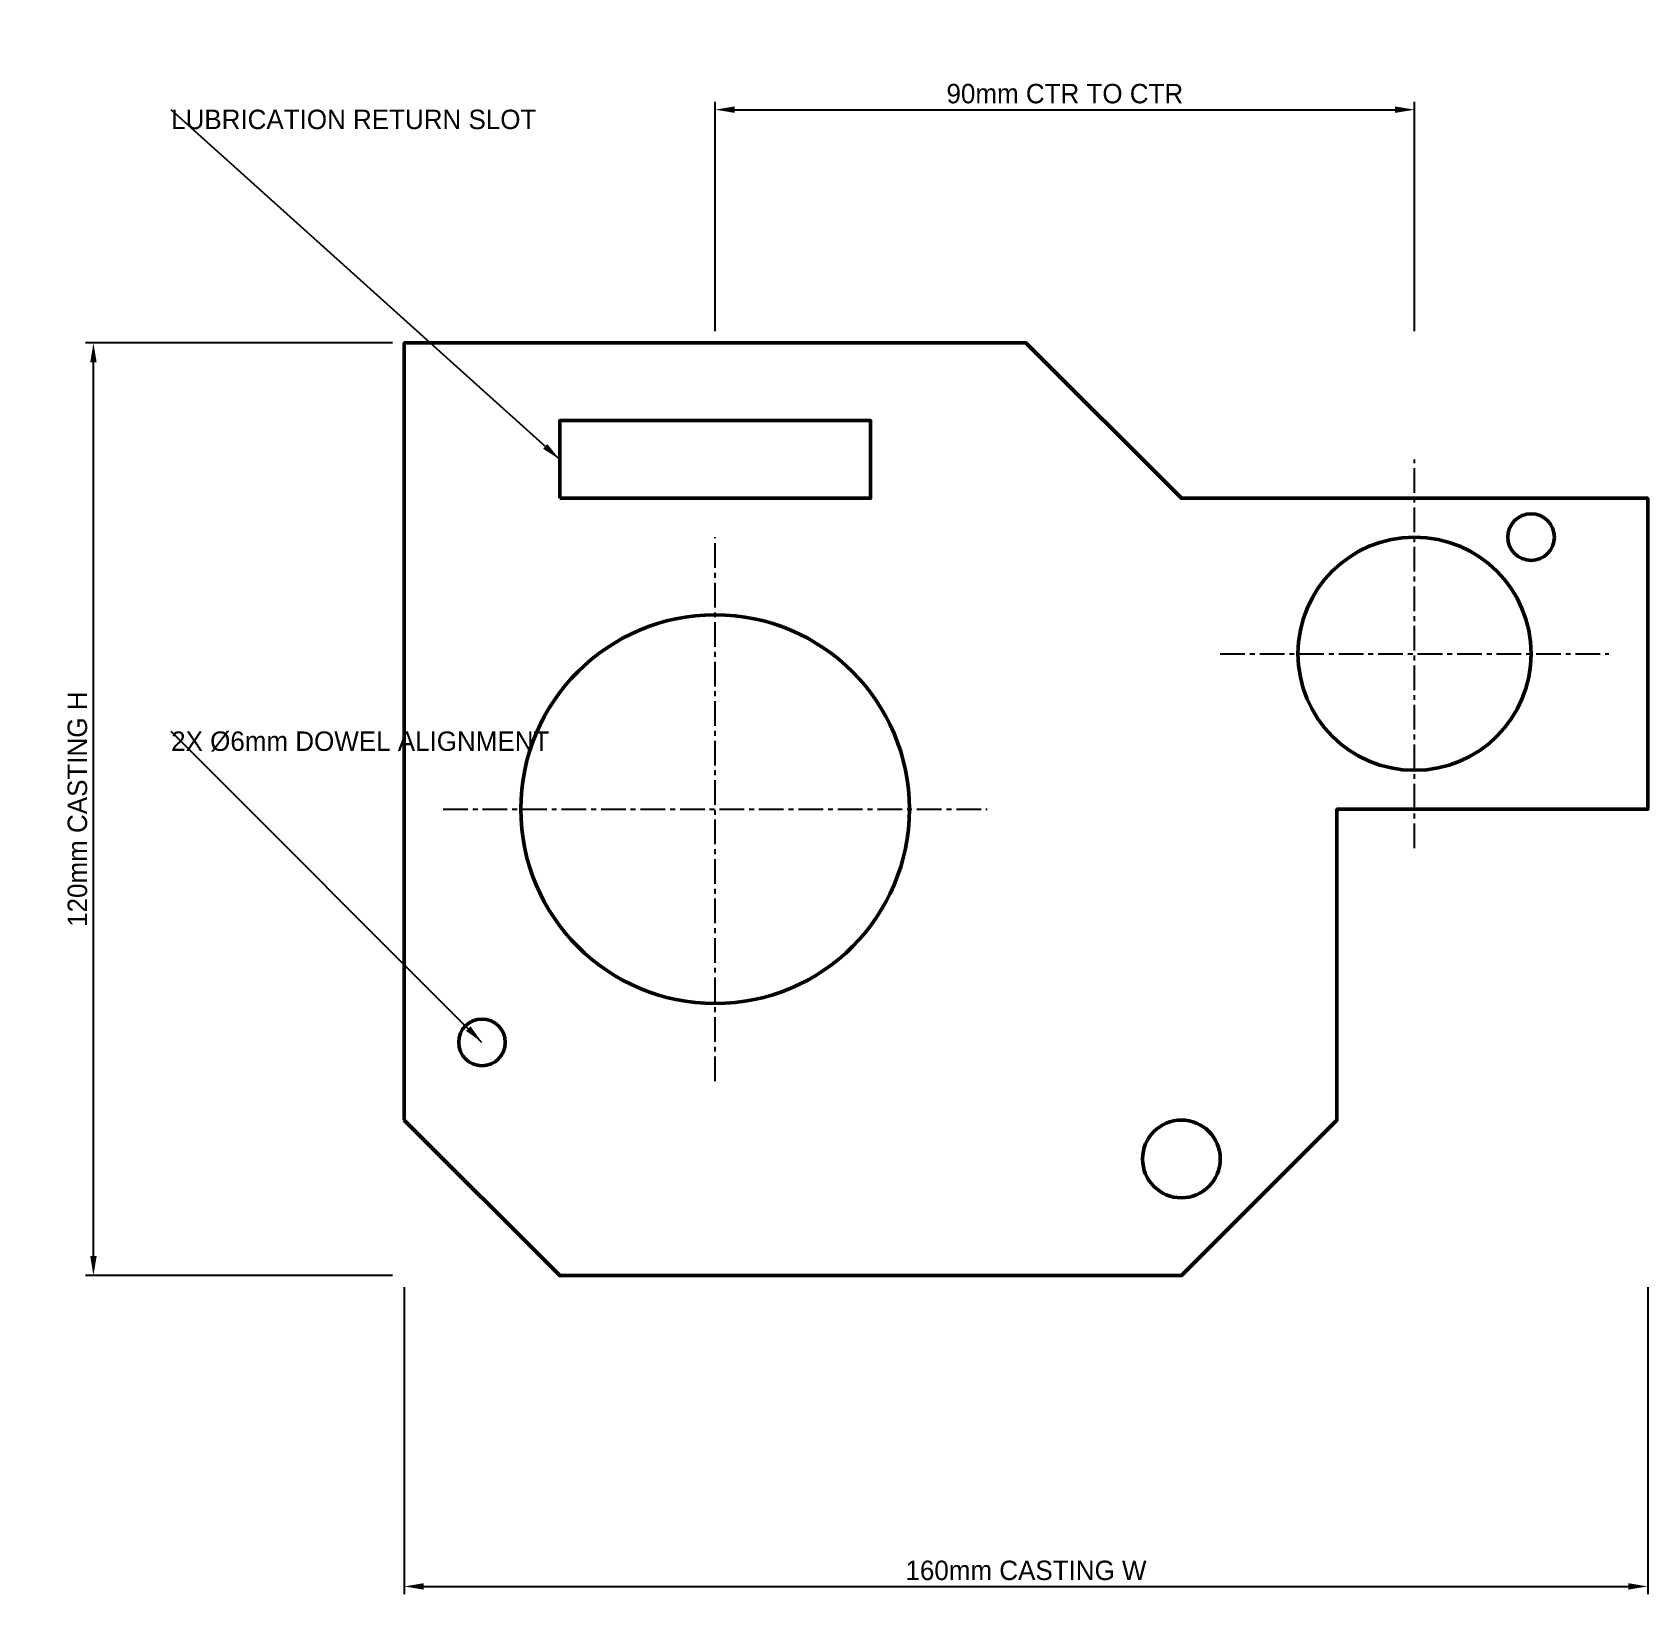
# Model space of a CAD drawing. Header units: metres. Extents: x -48 to 160, y -44 to 160.
import ezdxf

# ---------------------------------------------------------------- set-up
doc = ezdxf.new("R2010")
doc.units = ezdxf.units.M
doc.linetypes.add('CENTER', pattern=[5.08, 3.175, -0.635, 0.635, -0.635])
for name, color, linetype, lineweight in [('CENTERLINES', 7, 'CENTER', 25), ('DIMENSIONS', 7, 'Continuous', 25), ('GEOMETRY', 7, 'Continuous', 50)]:
    doc.layers.add(name, color=color, linetype=linetype, lineweight=lineweight)
doc.dimstyles.new('ENGINEERING_STYLE', dxfattribs={"dimtxt": 2.5, "dimasz": 2.5, "dimexe": 1, "dimexo": 1.5, "dimgap": 0.8, "dimtad": 1, "dimcen": 2.5, "dimazin": 3, "dimtfac": 1, "dimtmove": 0, "dimatfit": 3, "dimtfill": 1})

msp = doc.modelspace()

# ---------------------------------------------------------------- linework, layer by layer
at = {"layer": 'CENTERLINES'}
for p, q in [((130, 55), (130, 105)), ((40, 25), (40, 95)), ((105, 80), (155, 80)), ((5, 60), (75, 60))]:
    msp.add_line(p, q, dxfattribs=at)
at = {"layer": 'GEOMETRY'}
for points in [[(0, 20), (20, 0), (100, 0), (120, 20), (120, 60), (160, 60), (160, 100), (100, 100), (80, 120), (0, 120)], [(20, 100), (60, 100), (60, 110), (20, 110)]]:
    msp.add_lwpolyline(points, close=True, dxfattribs=at)
for centre, radius in [((145, 95), 3), ((130, 80), 15), ((40, 60), 25), ((10, 30), 3), ((100, 15), 5)]:
    msp.add_circle(centre, radius, dxfattribs=at)

# ---------------------------------------------------------------- texts
at = {"layer": 'DIMENSIONS', "insert": (-30, 150), "char_height": 2.5, "attachment_point": 1}
msp.add_mtext('LUBRICATION RETURN SLOT', dxfattribs=at)

# ---------------------------------------------------------------- next in the draw order: dimensions: what is measured, and where the dimension line sits
at = {"layer": 'DIMENSIONS'}
for base, p1, p2, text in [((40, 150), (40, 120), (130, 120), '90mm CTR TO CTR'), ((0, -40), (0, 0), (160, 0), '160mm CASTING W')]:
    msp.add_linear_dim(base=base, p1=p1, p2=p2, text=text, dimstyle='ENGINEERING_STYLE', dxfattribs=at).render()

# ---------------------------------------------------------------- next in the draw order: dimensions: what is measured, and where the dimension line sits
msp.add_linear_dim(base=(-40, 0), p1=(0, 0), p2=(0, 120), angle=90, text='120mm CASTING H', dimstyle='ENGINEERING_STYLE', dxfattribs=at).render()

# ---------------------------------------------------------------- next in the draw order: texts
at = {"layer": 'DIMENSIONS', "insert": (-30, 70), "char_height": 2.5, "attachment_point": 1}
msp.add_mtext('2X %%C6mm DOWEL ALIGNMENT', dxfattribs=at)

# ---------------------------------------------------------------- next in the draw order: leaders
at = {"layer": 'DIMENSIONS'}
for points in [[(20, 105), (-30, 150)], [(10, 30), (-30, 70)]]:
    msp.add_leader(points, dimstyle='ENGINEERING_STYLE', dxfattribs=at)

doc.saveas('drawing.dxf')
